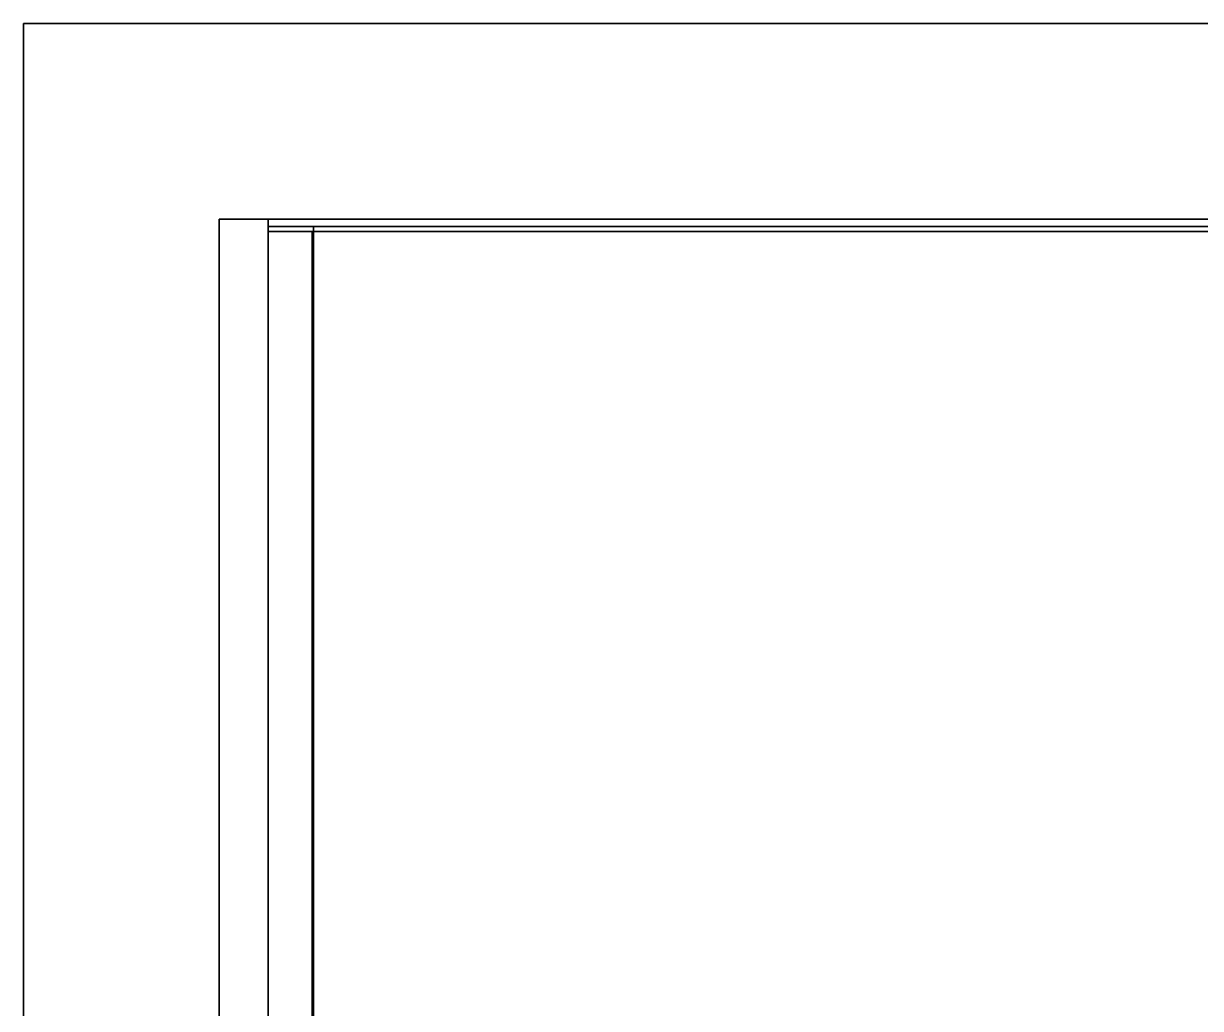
# Model space of a CAD drawing. Extents: x -80 to 3098, y -1530 to 80.
# Drawn here: x -80 to 401, y -322.5 to 80 of the extents above; entities that cross this region are included whole.
import ezdxf

# ---------------------------------------------------------------- set-up
doc = ezdxf.new("R2010")
doc.units = 0

# ---------------------------------------------------------------- blocks, each defined once
blk = doc.blocks.new('Kogan.alacena 2p torre.Suelo1', base_point=(18, 18, 20))
at = {"layer": 'Blanco', "color": 0}
for points in [[(18, 18, 20), (18, 575, 20), (744, 575, 20), (744, 18, 20)], [(18, 18, 38), (18, 575, 38), (744, 575, 38), (744, 18, 38)]]:
    blk.add_3dface(points, dxfattribs=at)
at = {"layer": 'blanco', "color": 0}
for points in [[(18, 18, 38), (18, 575, 38), (18, 575, 20), (18, 18, 20)], [(18, 575, 38), (744, 575, 38), (744, 575, 20), (18, 575, 20)]]:
    blk.add_3dface(points, dxfattribs=at)
blk = doc.blocks.new('Kogan.alacena 2p torre.Suelo')
at = {"layer": 'Taladro', "extrusion": (1, 0, 0)}
blk.add_circle((524.92, 29, 18), 2.6, dxfattribs=at)
blk.add_circle((524.92, 29, 18), 2.6, dxfattribs=at)
blk.add_circle((524.92, 29, 18), 2.6, dxfattribs=at)
at = {"layer": 'Blanco'}
blk.add_blockref('Kogan.alacena 2p torre.Suelo1', (18, 18, 20), dxfattribs=at)
blk = doc.blocks.new('Kogan.alacena 2p torre.Techo1', base_point=(744, 18, 480))
at = {"layer": 'Blanco', "color": 0}
for points in [[(744, 18, 480), (744, 575, 480), (18, 575, 480), (18, 18, 480)], [(744, 18, 462), (744, 575, 462), (18, 575, 462), (18, 18, 462)], [(744, 575, 462), (18, 575, 462), (18, 575, 480), (744, 575, 480)], [(18, 575, 462), (18, 18, 462), (18, 18, 480), (18, 575, 480)]]:
    blk.add_3dface(points, dxfattribs=at)
blk = doc.blocks.new('Kogan.alacena 2p torre.Techo')
at = {"layer": 'Taladro', "extrusion": (1, 0, 0)}
blk.add_circle((524.92, 471, 18), 2.6, dxfattribs=at)
blk.add_circle((524.92, 471, 18), 2.6, dxfattribs=at)
blk.add_circle((524.92, 471, 18), 2.6, dxfattribs=at)
at = {"layer": 'Blanco'}
blk.add_blockref('Kogan.alacena 2p torre.Techo1', (744, 18, 480), dxfattribs=at)
blk = doc.blocks.new('Kogan.alacena 2p torre.Trasera1', base_point=(0, 580, 480))
at = {"layer": 'Blanco', "color": 0}
for points in [[(0, 580, 480), (762, 580, 480), (762, 580, 20), (0, 580, 20)], [(762, 577, 20), (0, 577, 20), (0, 580, 20), (762, 580, 20)], [(0, 577, 20), (0, 577, 480), (0, 580, 480), (0, 580, 20)], [(0, 577, 480), (762, 577, 480), (762, 577, 20), (0, 577, 20)]]:
    blk.add_3dface(points, dxfattribs=at)
at = {"layer": 'blanco', "color": 0}
blk.add_3dface([(0, 577, 480), (762, 577, 480), (762, 580, 480), (0, 580, 480)], dxfattribs=at)
blk = doc.blocks.new('Kogan.alacena 2p torre.Trasera')
at = {"layer": 'Blanco'}
blk.add_blockref('Kogan.alacena 2p torre.Trasera1', (0, 580, 480), dxfattribs=at)
blk = doc.blocks.new('Kogan.alacena 2p torre.Lateral Izquierdo1', base_point=(0, 18, 480))
at = {"layer": 'Blanco', "color": 0}
for points in [[(0, 18, 480), (0, 575, 480), (0, 575, 20), (0, 18, 20)], [(18, 575, 480), (18, 575, 20), (0, 575, 20), (0, 575, 480)], [(18, 18, 480), (18, 575, 480), (18, 575, 20), (18, 18, 20)]]:
    blk.add_3dface(points, dxfattribs=at)
at = {"layer": 'blanco', "color": 0}
for points in [[(18, 18, 480), (18, 575, 480), (0, 575, 480), (0, 18, 480)], [(18, 575, 20), (18, 18, 20), (0, 18, 20), (0, 575, 20)]]:
    blk.add_3dface(points, dxfattribs=at)
at = {"layer": 'f-Grey Extreme Matt', "color": 0}
blk.add_3dface([(18, 18, 20), (18, 18, 480), (0, 18, 480), (0, 18, 20)], dxfattribs=at)
blk = doc.blocks.new('Kogan.alacena 2p torre.Lateral Izquierdo')
at = {"layer": 'Taladro', "extrusion": (-1, 0, 0)}
for centre in [(-541, 201.92, -18), (-541, 233.92, -18), (-541, 265.92, -18), (-541, 297.92, -18)]:
    blk.add_circle(centre, 2.6, dxfattribs=at)
at = {"layer": 'Taladro', "extrusion": (1, 0, 0)}
for centre, radius in [((525, 29), 4.1), ((525, 471), 4.1), ((524.92, 29), 2.6), ((524.92, 471), 2.6)]:
    blk.add_circle(centre, radius, dxfattribs=at)
at = {"layer": 'Blanco'}
blk.add_blockref('Kogan.alacena 2p torre.Lateral Izquierdo1', (0, 18, 480), dxfattribs=at)
blk = doc.blocks.new('Kogan.alacena 2p torre.Mobile Shelf [2]1', base_point=(18.5, 577, 241))
at = {"layer": 'Blanco', "color": 0}
for points in [[(18.5, 577, 241), (18.5, 23, 241), (743.5, 23, 241), (743.5, 577, 241)], [(18.5, 577, 259), (18.5, 23, 259), (743.5, 23, 259), (743.5, 577, 259)], [(18.5, 577, 241), (18.5, 577, 259), (18.5, 23, 259), (18.5, 23, 241)], [(743.5, 577, 241), (743.5, 577, 259), (18.5, 577, 259), (18.5, 577, 241)]]:
    blk.add_3dface(points, dxfattribs=at)
blk = doc.blocks.new('Kogan.alacena 2p torre.Mobile Shelf [2]')
at = {"layer": 'Blanco'}
blk.add_blockref('Kogan.alacena 2p torre.Mobile Shelf [2]1', (18.5, 577, 241), dxfattribs=at)
blk = doc.blocks.new('Kogan.alacena 2p torre')
at = {"layer": 'Kogan.alacena 2p torre.Lateral Izquierdo'}
blk.add_blockref('Kogan.alacena 2p torre.Lateral Izquierdo', (0, 0), dxfattribs=at)
at = {"layer": 'Kogan.alacena 2p torre.Mobile Shelf [2]'}
blk.add_blockref('Kogan.alacena 2p torre.Mobile Shelf [2]', (0, 0), dxfattribs=at)
at = {"layer": 'Kogan.alacena 2p torre.Suelo'}
blk.add_blockref('Kogan.alacena 2p torre.Suelo', (0, 0), dxfattribs=at)
at = {"layer": 'Kogan.alacena 2p torre.Techo'}
blk.add_blockref('Kogan.alacena 2p torre.Techo', (0, 0), dxfattribs=at)
at = {"layer": 'Kogan.alacena 2p torre.Trasera'}
blk.add_blockref('Kogan.alacena 2p torre.Trasera', (0, 0), dxfattribs=at)
blk = doc.blocks.new('Kogan.piso terminacion a heladera.Suelo1')
at = {"layer": 'f-Grey Extreme Matt', "color": 0}
for points in [[(0, 0), (0, 560), (782, 560), (782, 0)], [(0, 0, 18), (0, 560, 18), (782, 560, 18), (782, 0, 18)], [(0, 0, 18), (0, 560, 18), (0, 560), (0, 0)], [(0, 560, 18), (782, 560, 18), (782, 560), (0, 560)]]:
    blk.add_3dface(points, dxfattribs=at)
blk = doc.blocks.new('Kogan.piso terminacion a heladera.Suelo')
at = {"layer": 'f-Grey Extreme Matt'}
blk.add_blockref('Kogan.piso terminacion a heladera.Suelo1', (0, 0), dxfattribs=at)
blk = doc.blocks.new('Kogan.piso terminacion a heladera')
at = {"layer": 'Kogan.piso terminacion a heladera.Suelo'}
blk.add_blockref('Kogan.piso terminacion a heladera.Suelo', (0, 0), dxfattribs=at)
blk = doc.blocks.new('Kogan.Muro 1', base_point=(3018, -1416, 2396))
at = {"color": 0}
for points, invisible_edges in [([(0, -1450, 2396), (-80, 80, 2396), (-80, -1530, 2396), (0, -1450, 2396)], 13), ([(0, 0, 2396), (-80, 80, 2396), (0, -1450, 2396), (0, 0, 2396)], 11), ([(3018, 0, 2396), (-80, 80, 2396), (0, 0, 2396), (3018, 0, 2396)], 11), ([(3098, 80, 2396), (-80, 80, 2396), (3018, 0, 2396), (3098, 80, 2396)], 14), ([(-80, 80), (0, 0), (-80, -1530), (-80, 80)], 11), ([(-80, 80), (3098, 80), (0, 0), (-80, 80)], 14), ([(0, 0), (3098, 80), (3018, 0), (0, 0)], 11), ([(-80, -1530), (0, 0), (0, -1450), (-80, -1530)], 13)]:
    blk.add_3dface(points, dxfattribs=dict(at, invisible_edges=invisible_edges))
for points in [[(3098, 80), (3098, 80, 2396), (-80, 80, 2396), (-80, 80)], [(-80, 80), (-80, 80, 2396), (-80, -1530, 2396), (-80, -1530)], [(0, -1450), (0, -1450, 2396), (0, 0, 2396), (0, 0)], [(0, 0), (0, 0, 2396), (3018, 0, 2396), (3018, 0)]]:
    blk.add_3dface(points, dxfattribs=at)

msp = doc.modelspace()

# ---------------------------------------------------------------- block references
for name, p in [('Kogan.Muro 1', (3018, -1416, 2396)), ('Kogan.alacena 2p torre', (20, -580, 1900)), ('Kogan.piso terminacion a heladera', (20, -560, 1900))]:
    msp.add_blockref(name, p)

doc.saveas('drawing.dxf')
